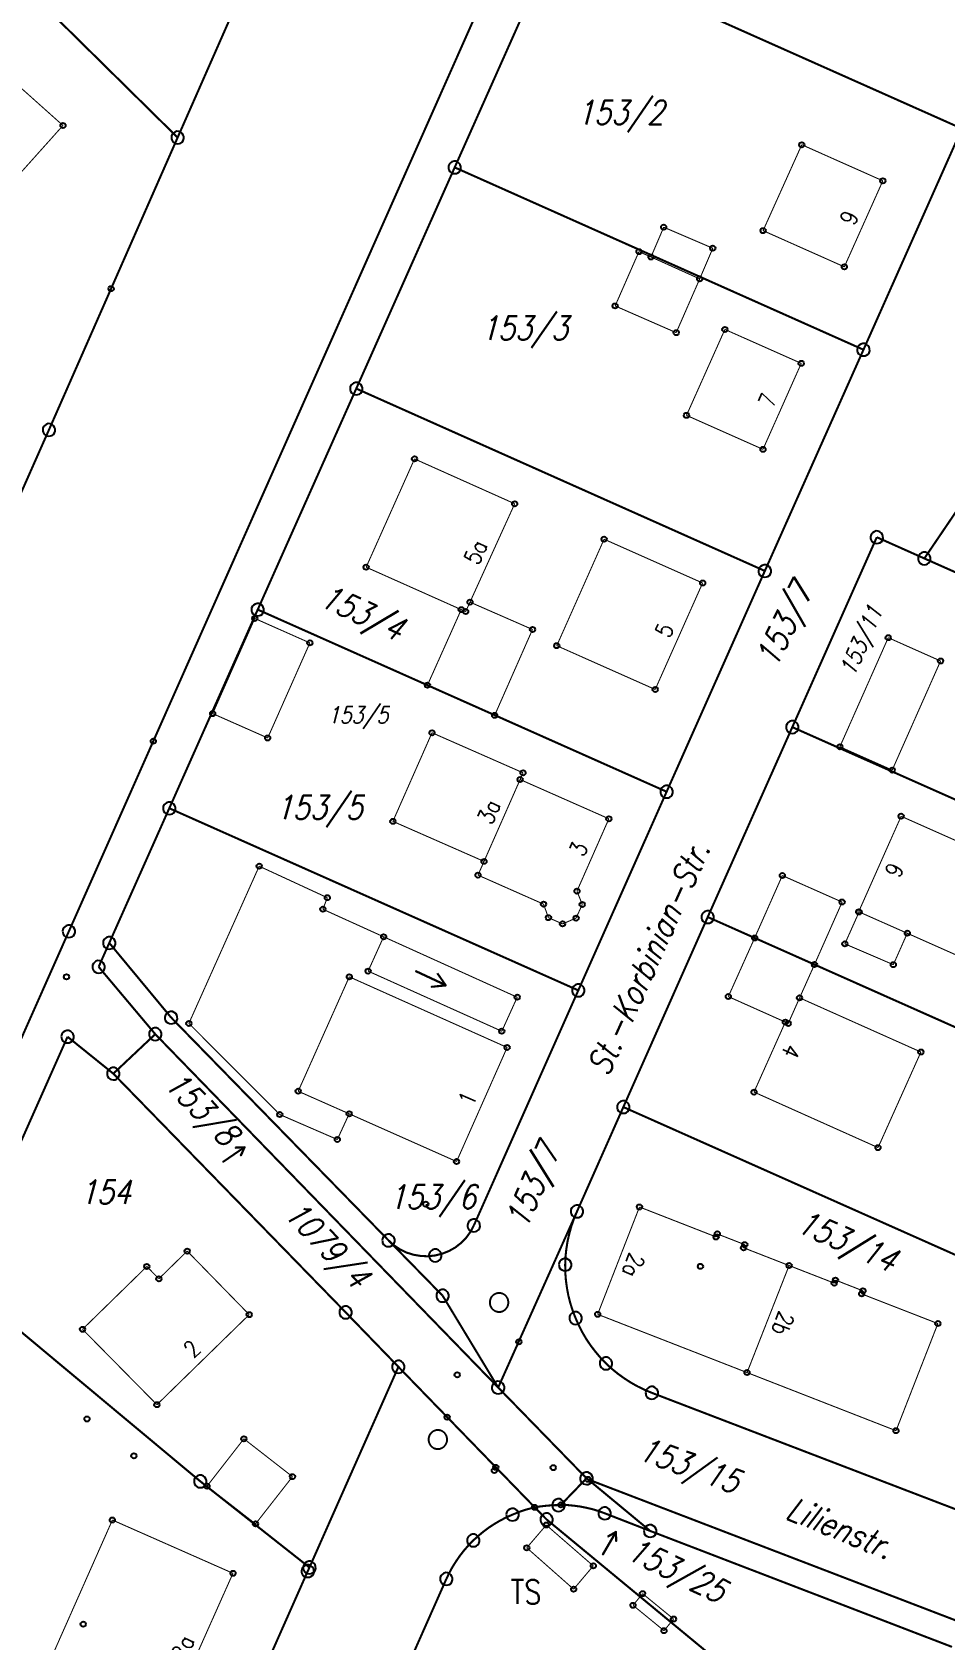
# Model space of a CAD drawing. Extents: x 4468056 to 4468688, y 5348625 to 5349303.
# Drawn here: x 4468263.9 to 4468351.7, y 5348818.6 to 5348973.2 of the extents above; entities that cross this region are included whole.
import ezdxf

# ---------------------------------------------------------------- set-up
doc = ezdxf.new("R2010")
doc.units = 0
doc.linetypes.add('PCMAP-LINIENTYP_046', pattern=[1, 0.35, -0.3, 0.35])
doc.layers.get('0').update_dxf_attribs({"linetype": 'CONTINUOUS'})
for name, color, linetype in [('B-T017-AMTL_PUNKTE_G-KOORDINATE', 216, 'CONTINUOUS'), ('B-T018-AMTL_PUNKTE_D-KOORDINATE', 216, 'CONTINUOUS'), ('B-T020-AMTL_FR-PFEIL', 7, 'CONTINUOUS'), ('B-T023-AMTL_PFEIL_FUER_TREPPEN_', 7, 'CONTINUOUS'), ('L-T034-AMTL_FLGR_ABGEM', 216, 'CONTINUOUS'), ('L-T044-AMTL_GEBAEUDELINIE', 136, 'CONTINUOUS'), ('L-T046-AMTL_ARK_PASS_DURCHF_DIA', 136, 'PCMAP-LINIENTYP_046'), ('L-T047-AMTL_GEB_-TREPPE_TG-ZUFA', 136, 'CONTINUOUS'), ('T-T004-HAUSNUMMER_GEBAEUDETEXT', 16, 'CONTINUOUS'), ('T-T018-FLURNUMMER', 7, 'CONTINUOUS'), ('T-T023-FLURNUMMERNTEXT_ZU_VERME', 7, 'CONTINUOUS'), ('T-T026-STRASSENNAMEN', 7, 'CONTINUOUS')]:
    doc.layers.add(name, color=color, linetype=linetype)
doc.styles.add('PCMAP-TEXTTYP_004', font='simplex')
doc.styles.add('PCMAP-TEXTTYP_018', font='simplex', dxfattribs={"oblique": 15})
doc.styles.add('PCMAP-TEXTTYP_023', font='simplex', dxfattribs={"oblique": 15})
doc.styles.add('PCMAP-TEXTTYP_026', font='simplex', dxfattribs={"oblique": 15})

# ---------------------------------------------------------------- blocks, each defined once
blk = doc.blocks.new('KREIS')
blk.add_circle((0, 0), 5)
blk = doc.blocks.new('SYM10')
for points in [[(2.507, 4.202), (0.958, 4.953), (-0.543, 5), (-2.185, 4.437), (-3.379, 3.608), (-4.249, 2.748), (-4.882, 1.357), (-5, 0.073)], [(-5, 0.073), (-4.953, -0.912)], [(2.493, -4.416), (3.726, -3.586), (4.455, -2.364), (5, -0.885), (4.933, 0.741), (4.464, 2.007), (3.69, 3.219), (2.507, 4.202)], [(-4.953, -0.912), (-4.698, -1.945), (-3.921, -3.398), (-2.642, -4.314), (-1.366, -4.81), (0.008, -5), (1.379, -4.834), (2.493, -4.416)]]:
    blk.add_lwpolyline(points)
blk = doc.blocks.new('SYM60')
blk.add_lwpolyline([(-8.077, 1.827), (-8.077, 1.808), (-5.038, 0.01), (-15, 0.01), (-15, -0.01), (-5.038, -0.01), (-8.077, -1.808), (-8.077, -1.827), (-5, 0), (-8.077, 1.827)])
blk = doc.blocks.new('SYM63')
blk.add_lwpolyline([(-8.767, 2.234), (-8.767, 2.216), (-5.036, 0.023), (-15, 0.023), (-15, 0.005), (-5.036, 0.005), (-8.767, -2.216), (-8.767, -2.234), (-5, 0.014), (-8.767, 2.234)])
blk = doc.blocks.new('SYM2')
blk.add_lwpolyline([(0.014, 4.998), (-0.117, 4.996), (-0.243, 4.989), (-0.382, 4.981), (-0.531, 4.968), (-0.714, 4.947), (-0.875, 4.92), (-1.102, 4.876), (-1.302, 4.825), (-1.487, 4.771), (-1.654, 4.716), (-1.834, 4.651), (-2.003, 4.578), (-2.165, 4.505), (-2.343, 4.418), (-2.504, 4.327), (-2.685, 4.218), (-2.853, 4.104), (-2.968, 4.022), (-3.116, 3.911), (-3.255, 3.794), (-3.4, 3.668), (-3.564, 3.506), (-3.668, 3.396), (-3.775, 3.276), (-3.892, 3.141), (-4.005, 2.993), (-4.092, 2.873), (-4.178, 2.747), (-4.263, 2.611), (-4.342, 2.479), (-4.433, 2.307), (-4.513, 2.143), (-4.573, 2.015), (-4.655, 1.824), (-4.705, 1.688), (-4.751, 1.551), (-4.801, 1.388), (-4.848, 1.224), (-4.892, 1.018), (-4.927, 0.84), (-4.96, 0.625), (-4.981, 0.404), (-4.995, 0.188), (-5, -0.038), (-4.993, -0.222), (-4.983, -0.4), (-4.958, -0.631), (-4.925, -0.85), (-4.881, -1.084), (-4.831, -1.284), (-4.768, -1.498), (-4.693, -1.722), (-4.609, -1.933), (-4.515, -2.145), (-4.412, -2.348), (-4.25, -2.632), (-4.114, -2.841), (-3.982, -3.019), (-3.846, -3.192), (-3.693, -3.366), (-3.541, -3.525), (-3.368, -3.689), (-3.225, -3.816), (-3.04, -3.97), (-2.846, -4.111), (-2.625, -4.256), (-2.428, -4.369), (-2.26, -4.459), (-2.057, -4.555), (-1.878, -4.634), (-1.637, -4.724), (-1.4, -4.797), (-1.201, -4.852), (-0.977, -4.904), (-0.722, -4.946), (-0.487, -4.975), (-0.272, -4.993), (0.015, -4.998), (0.278, -4.991), (0.537, -4.968), (0.762, -4.939), (1.011, -4.895), (1.231, -4.845), (1.493, -4.771), (1.722, -4.693), (1.935, -4.609), (2.165, -4.504), (2.357, -4.41), (2.577, -4.283), (2.756, -4.17), (2.925, -4.051), (3.067, -3.948), (3.212, -3.829), (3.384, -3.681), (3.519, -3.549), (3.651, -3.413), (3.793, -3.257), (3.94, -3.077), (4.069, -2.904), (4.191, -2.726), (4.317, -2.522), (4.435, -2.309), (4.536, -2.102), (4.62, -1.912), (4.698, -1.713), (4.759, -1.526), (4.813, -1.348), (4.86, -1.171), (4.901, -0.985), (4.935, -0.789), (4.963, -0.604), (4.983, -0.426), (4.993, -0.247), (5, -0.057), (4.998, 0.139), (4.988, 0.332), (4.974, 0.512), (4.951, 0.699), (4.916, 0.911), (4.871, 1.129), (4.817, 1.336), (4.752, 1.556), (4.693, 1.723), (4.613, 1.931), (4.535, 2.102), (4.435, 2.306), (4.336, 2.492), (4.24, 2.649), (4.123, 2.826), (3.994, 3.007), (3.874, 3.16), (3.712, 3.348), (3.541, 3.528), (3.359, 3.702), (3.195, 3.845), (3.022, 3.983), (2.859, 4.098), (2.675, 4.225), (2.493, 4.332), (2.322, 4.426), (2.148, 4.513), (1.966, 4.595), (1.762, 4.679), (1.582, 4.742), (1.368, 4.808), (1.162, 4.86), (0.981, 4.902), (0.785, 4.935), (0.54, 4.968), (0.32, 4.988), (0.128, 4.996), (0.014, 4.998)])

msp = doc.modelspace()

# ---------------------------------------------------------------- linework, layer by layer
at = {"layer": 'L-T034-AMTL_FLGR_ABGEM', "const_width": 0.2, "flags": 128}
for points in [[(4468267.48, 5348886.75), (4468390.89, 5349164.84)], [(4468243.47, 5348997.05), (4468277.93, 5348963.07)], [(4468277.93, 5348963.07), (4468289.74, 5348989.9)], [(4468314.03, 5348981.44), (4468304.56, 5348960.2)], [(4468314.03, 5348981.44), (4468353.31, 5348963.93)], [(4468353.31, 5348963.93), (4468343.85, 5348942.67)], [(4468265.56, 5348934.96), (4468277.93, 5348963.07)], [(4468304.56, 5348960.2), (4468295.1, 5348938.93)], [(4468304.56, 5348960.2), (4468343.85, 5348942.67)], [(4468363.94, 5348943.61), (4468349.7, 5348922.6)], [(4468343.85, 5348942.67), (4468334.37, 5348921.4)], [(4468295.1, 5348938.93), (4468285.63, 5348917.68)], [(4468295.1, 5348938.93), (4468334.37, 5348921.4)], [(4468250.99, 5348902.03), (4468265.56, 5348934.96)], [(4468345.13, 5348924.64), (4468337.01, 5348906.38)], [(4468345.13, 5348924.64), (4468349.7, 5348922.6)], [(4468390.78, 5348904.34), (4468349.7, 5348922.6)], [(4468334.37, 5348921.4), (4468324.93, 5348900.17)], [(4468285.63, 5348917.68), (4468277.13, 5348898.58)], [(4468285.63, 5348917.68), (4468324.93, 5348900.17)], [(4468328.88, 5348888.12), (4468337.01, 5348906.38)], [(4468382.67, 5348886.07), (4468337.01, 5348906.38)], [(4468324.93, 5348900.17), (4468316.44, 5348881.07)], [(4468277.13, 5348898.58), (4468271.36, 5348885.63)], [(4468277.13, 5348898.58), (4468316.44, 5348881.07)], [(4468320.77, 5348869.85), (4468328.88, 5348888.12)], [(4468374.54, 5348867.79), (4468328.88, 5348888.12)], [(4468267.48, 5348886.75), (4468151.35, 5348625.1)], [(4468271.36, 5348885.63), (4468270.34, 5348883.33)], [(4468271.36, 5348885.63), (4468277.31, 5348878.45)], [(4468275.78, 5348876.86), (4468270.34, 5348883.33)], [(4468316.44, 5348881.07), (4468306.4, 5348858.46)], [(4468277.31, 5348878.45), (4468298.2, 5348857.03)], [(4468275.78, 5348876.86), (4468271.75, 5348873.06)], [(4468275.78, 5348876.86), (4468308.74, 5348842.88)], [(4468256.95, 5348853.19), (4468267.35, 5348876.61)], [(4468271.75, 5348873.06), (4468267.35, 5348876.61)], [(4468271.75, 5348873.06), (4468294.08, 5348850.11)], [(4468316.32, 5348859.82), (4468320.77, 5348869.85)], [(4468366.41, 5348849.52), (4468320.77, 5348869.85)], [(4468308.74, 5348842.88), (4468316.32, 5348859.82)], [(4468315.18, 5348854.7), (4468315.21, 5348855.45), (4468315.29, 5348856.2), (4468315.41, 5348856.95), (4468315.58, 5348857.69), (4468315.78, 5348858.41), (4468316.03, 5348859.12), (4468316.32, 5348859.82)], [(4468306.4, 5348858.46), (4468306.07, 5348857.84), (4468305.66, 5348857.28), (4468305.17, 5348856.78), (4468304.62, 5348856.35), (4468304.02, 5348856.01), (4468303.37, 5348855.75), (4468302.69, 5348855.58)], [(4468303.4, 5348851.71), (4468298.2, 5348857.03)], [(4468298.2, 5348857.03), (4468298.72, 5348856.56), (4468299.3, 5348856.17), (4468299.93, 5348855.86), (4468300.6, 5348855.65), (4468301.29, 5348855.53), (4468301.99, 5348855.5), (4468302.69, 5348855.58)], [(4468315.18, 5348854.7), (4468315.19, 5348853.95), (4468315.25, 5348853.19), (4468315.35, 5348852.45), (4468315.49, 5348851.7), (4468315.68, 5348850.97), (4468315.91, 5348850.25), (4468316.18, 5348849.55)], [(4468256.95, 5348853.19), (4468280.11, 5348833.86)], [(4468308.74, 5348842.88), (4468303.4, 5348851.71)], [(4468294.08, 5348850.11), (4468299.15, 5348844.87)], [(4468319.1, 5348845.2), (4468318.58, 5348845.74), (4468318.09, 5348846.32), (4468317.63, 5348846.92), (4468317.21, 5348847.54), (4468316.83, 5348848.19), (4468316.49, 5348848.86), (4468316.18, 5348849.55)], [(4468290.6, 5348825.58), (4468299.15, 5348844.87)], [(4468299.15, 5348844.87), (4468312.25, 5348831.36)], [(4468319.1, 5348845.2), (4468319.65, 5348844.69), (4468320.24, 5348844.21), (4468320.85, 5348843.77), (4468321.48, 5348843.36), (4468322.14, 5348842.99), (4468322.81, 5348842.66), (4468323.51, 5348842.37)], [(4468317.23, 5348834.15), (4468308.74, 5348842.88)], [(4468357.44, 5348829.36), (4468323.51, 5348842.37)], [(4468290.6, 5348825.58), (4468280.11, 5348833.86)], [(4468317.23, 5348834.15), (4468314.77, 5348831.6)], [(4468317.37, 5348834.05), (4468317.23, 5348834.15)], [(4468317.37, 5348834.05), (4468323.35, 5348829.09)], [(4468317.37, 5348834.05), (4468353.39, 5348820.23)], [(4468306.35, 5348828.18), (4468306.83, 5348828.62), (4468307.33, 5348829.03), (4468307.85, 5348829.42), (4468308.39, 5348829.77), (4468308.95, 5348830.1), (4468309.53, 5348830.4), (4468310.12, 5348830.66)], [(4468310.12, 5348830.66), (4468310.42, 5348830.78), (4468310.71, 5348830.9), (4468311.02, 5348831.01), (4468311.32, 5348831.11), (4468311.63, 5348831.2), (4468311.94, 5348831.28), (4468312.25, 5348831.36)], [(4468314.54, 5348831.57), (4468314.21, 5348831.57), (4468313.88, 5348831.55), (4468313.55, 5348831.53), (4468313.23, 5348831.5), (4468312.9, 5348831.46), (4468312.57, 5348831.42), (4468312.25, 5348831.36)], [(4468313.4, 5348830.19), (4468312.25, 5348831.36)], [(4468314.54, 5348831.57), (4468314.57, 5348831.57), (4468314.61, 5348831.58), (4468314.64, 5348831.58), (4468314.67, 5348831.59), (4468314.7, 5348831.59), (4468314.74, 5348831.6), (4468314.77, 5348831.6)], [(4468318.98, 5348830.79), (4468318.4, 5348831), (4468317.81, 5348831.18), (4468317.21, 5348831.32), (4468316.61, 5348831.44), (4468316, 5348831.52), (4468315.39, 5348831.58), (4468314.77, 5348831.6)], [(4468323.35, 5348829.09), (4468318.98, 5348830.79)], [(4468368.61, 5348784.55), (4468313.4, 5348830.19)], [(4468352.36, 5348817.94), (4468323.35, 5348829.09)], [(4468306.35, 5348828.18), (4468305.9, 5348827.72), (4468305.47, 5348827.23), (4468305.07, 5348826.72), (4468304.7, 5348826.18), (4468304.35, 5348825.63), (4468304.04, 5348825.06), (4468303.76, 5348824.48)], [(4468290.44, 5348825.23), (4468270.11, 5348779.33)], [(4468279.93, 5348770.7), (4468303.76, 5348824.48)], [(4468290.44, 5348825.23), (4468290.6, 5348825.58)]]:
    msp.add_lwpolyline(points, dxfattribs=at)
at = {"layer": 'L-T044-AMTL_GEBAEUDELINIE', "const_width": 0.1, "flags": 128}
for points in [[(4468261.7, 5348968.89), (4468266.91, 5348964.23)], [(4468266.91, 5348964.23), (4468258.58, 5348954.92)], [(4468334.2, 5348954.12), (4468337.92, 5348962.38)], [(4468337.92, 5348962.38), (4468345.71, 5348958.91)], [(4468345.71, 5348958.91), (4468342.01, 5348950.64)], [(4468323.43, 5348951.59), (4468324.65, 5348954.45)], [(4468324.65, 5348954.45), (4468329.37, 5348952.43)], [(4468342.01, 5348950.64), (4468334.2, 5348954.12)], [(4468319.98, 5348946.88), (4468322.27, 5348952.1)], [(4468322.27, 5348952.1), (4468323.43, 5348951.59)], [(4468323.43, 5348951.59), (4468328.11, 5348949.48)], [(4468328.11, 5348949.48), (4468323.43, 5348951.59)], [(4468329.37, 5348952.43), (4468328.11, 5348949.48)], [(4468328.11, 5348949.48), (4468325.85, 5348944.31)], [(4468325.85, 5348944.31), (4468319.98, 5348946.88)], [(4468326.84, 5348936.36), (4468330.53, 5348944.62)], [(4468330.53, 5348944.62), (4468337.87, 5348941.36)], [(4468337.87, 5348941.36), (4468334.19, 5348933.09)], [(4468334.19, 5348933.09), (4468326.84, 5348936.36)], [(4468296.05, 5348921.76), (4468300.7, 5348932.17)], [(4468300.7, 5348932.17), (4468310.33, 5348927.86)], [(4468310.33, 5348927.86), (4468306.03, 5348918.4)], [(4468314.37, 5348914.21), (4468318.92, 5348924.45)], [(4468318.92, 5348924.45), (4468328.39, 5348920.24)], [(4468305.19, 5348917.68), (4468296.05, 5348921.76)], [(4468328.39, 5348920.24), (4468323.83, 5348910)], [(4468301.94, 5348910.41), (4468305.19, 5348917.68)], [(4468305.62, 5348917.49), (4468305.19, 5348917.68)], [(4468305.19, 5348917.68), (4468305.62, 5348917.49)], [(4468306.03, 5348918.4), (4468305.62, 5348917.49)], [(4468305.62, 5348917.49), (4468306.03, 5348918.4)], [(4468306.03, 5348918.4), (4468312.04, 5348915.77)], [(4468281.3, 5348907.68), (4468285.35, 5348916.83)], [(4468285.35, 5348916.83), (4468290.64, 5348914.48)], [(4468312.04, 5348915.77), (4468308.4, 5348907.51)], [(4468290.64, 5348914.48), (4468286.59, 5348905.34)], [(4468323.83, 5348910), (4468314.37, 5348914.21)], [(4468341.58, 5348904.49), (4468346.23, 5348914.98)], [(4468346.23, 5348914.98), (4468351.26, 5348912.74)], [(4468351.26, 5348912.74), (4468346.61, 5348902.25)], [(4468308.4, 5348907.51), (4468301.94, 5348910.41)], [(4468286.59, 5348905.34), (4468281.3, 5348907.68)], [(4468298.62, 5348897.32), (4468302.38, 5348905.84)], [(4468302.38, 5348905.84), (4468311.13, 5348901.99)], [(4468346.61, 5348902.25), (4468341.58, 5348904.49)], [(4468311.13, 5348901.99), (4468310.85, 5348901.34)], [(4468310.85, 5348901.34), (4468307.38, 5348893.47)], [(4468307.38, 5348893.47), (4468310.85, 5348901.34)], [(4468310.85, 5348901.34), (4468319.38, 5348897.57)], [(4468307.38, 5348893.47), (4468298.62, 5348897.32)], [(4468319.38, 5348897.57), (4468316.31, 5348890.61)], [(4468343.39, 5348888.63), (4468347.47, 5348897.81)], [(4468347.47, 5348897.81), (4468363.98, 5348890.47)], [(4468306.8, 5348892.15), (4468307.38, 5348893.47)], [(4468313.1, 5348889.36), (4468306.8, 5348892.15)], [(4468333.39, 5348886.11), (4468336.05, 5348892.11)], [(4468336.05, 5348892.11), (4468341.8, 5348889.56)], [(4468313.57, 5348888.06), (4468313.1, 5348889.36)], [(4468316.82, 5348889.33), (4468316.23, 5348888.02)], [(4468316.31, 5348890.61), (4468316.82, 5348889.33)], [(4468341.8, 5348889.56), (4468339.14, 5348883.55)], [(4468314.93, 5348887.46), (4468313.57, 5348888.06)], [(4468316.23, 5348888.02), (4468314.93, 5348887.46)], [(4468342.06, 5348885.54), (4468343.43, 5348888.61)], [(4468343.43, 5348888.61), (4468343.39, 5348888.63)], [(4468348.06, 5348886.56), (4468343.43, 5348888.61)], [(4468343.43, 5348888.61), (4468348.06, 5348886.56)], [(4468330.86, 5348880.47), (4468333.39, 5348886.11)], [(4468339.14, 5348883.55), (4468333.39, 5348886.11)], [(4468333.39, 5348886.11), (4468339.14, 5348883.55)], [(4468348.06, 5348886.56), (4468346.72, 5348883.54)], [(4468359.9, 5348881.3), (4468348.06, 5348886.56)], [(4468346.72, 5348883.54), (4468342.06, 5348885.54)], [(4468339.14, 5348883.55), (4468337.71, 5348880.35)], [(4468289.52, 5348871.37), (4468294.43, 5348882.37)], [(4468294.43, 5348882.37), (4468309.6, 5348875.58)], [(4468336.34, 5348878.02), (4468330.86, 5348880.47)], [(4468337.71, 5348880.35), (4468336.62, 5348877.89)], [(4468336.62, 5348877.89), (4468337.71, 5348880.35)], [(4468337.71, 5348880.35), (4468349.37, 5348875.14)], [(4468333.33, 5348871.29), (4468336.34, 5348878.02)], [(4468336.62, 5348877.89), (4468336.34, 5348878.02)], [(4468336.34, 5348878.02), (4468336.62, 5348877.89)], [(4468309.6, 5348875.58), (4468304.74, 5348864.61)], [(4468349.37, 5348875.14), (4468345.25, 5348865.95)], [(4468294.42, 5348869.2), (4468289.52, 5348871.37)], [(4468345.25, 5348865.95), (4468333.33, 5348871.29)], [(4468304.74, 5348864.61), (4468294.42, 5348869.2)], [(4468318.3, 5348849.92), (4468322.32, 5348860.24)], [(4468322.32, 5348860.24), (4468329.69, 5348857.36)], [(4468329.69, 5348857.36), (4468329.8, 5348857.65)], [(4468329.8, 5348857.65), (4468332.44, 5348856.62)], [(4468276.13, 5348853.34), (4468278.85, 5348856)], [(4468278.85, 5348856), (4468284.81, 5348849.89)], [(4468332.44, 5348856.62), (4468332.32, 5348856.32)], [(4468332.32, 5348856.32), (4468336.7, 5348854.61)], [(4468268.79, 5348848.48), (4468274.97, 5348854.52)], [(4468274.97, 5348854.52), (4468276.13, 5348853.34)], [(4468336.7, 5348854.61), (4468332.66, 5348844.32)], [(4468332.66, 5348844.32), (4468336.7, 5348854.61)], [(4468336.7, 5348854.61), (4468341.04, 5348852.92)], [(4468341.04, 5348852.92), (4468341.16, 5348853.21)], [(4468341.16, 5348853.21), (4468343.8, 5348852.18)], [(4468343.8, 5348852.18), (4468343.68, 5348851.88)], [(4468343.68, 5348851.88), (4468351, 5348849.03)], [(4468284.81, 5348849.89), (4468275.94, 5348841.23)], [(4468332.66, 5348844.32), (4468318.3, 5348849.92)], [(4468351, 5348849.03), (4468346.98, 5348838.73)], [(4468275.94, 5348841.23), (4468268.79, 5348848.48)], [(4468346.98, 5348838.73), (4468332.66, 5348844.32)], [(4468280.76, 5348833.4), (4468284.3, 5348837.95)], [(4468284.3, 5348837.95), (4468288.97, 5348834.31)], [(4468288.97, 5348834.31), (4468285.42, 5348829.77)], [(4468285.42, 5348829.77), (4468280.76, 5348833.4)], [(4468262.57, 5348809.62), (4468271.66, 5348830.14)], [(4468271.66, 5348830.14), (4468283.25, 5348825.02)], [(4468311.49, 5348827.47), (4468313.36, 5348829.66)], [(4468313.36, 5348829.66), (4468317.88, 5348825.73)], [(4468315.99, 5348823.49), (4468311.49, 5348827.47)], [(4468283.25, 5348825.02), (4468276.43, 5348809.71)], [(4468317.88, 5348825.73), (4468315.99, 5348823.49)], [(4468321.7, 5348821.94), (4468322.62, 5348823.06)], [(4468322.62, 5348823.06), (4468325.6, 5348820.62)], [(4468324.68, 5348819.5), (4468321.7, 5348821.94)], [(4468325.6, 5348820.62), (4468324.68, 5348819.5)]]:
    msp.add_lwpolyline(points, dxfattribs=at)
at = {"layer": 'L-T046-AMTL_ARK_PASS_DURCHF_DIA', "const_width": 0.1, "flags": 128}
for points in [[(4468285.77, 5348893.01), (4468279.01, 5348877.89)], [(4468285.77, 5348893.01), (4468292.32, 5348889.98)], [(4468292.32, 5348889.98), (4468291.89, 5348888.87)], [(4468291.89, 5348888.87), (4468297.73, 5348886.22)], [(4468287.75, 5348869.13), (4468279.01, 5348877.89)], [(4468293.28, 5348866.73), (4468287.75, 5348869.13)], [(4468293.28, 5348866.73), (4468294.42, 5348869.2)]]:
    msp.add_lwpolyline(points, dxfattribs=at)
at = {"layer": 'L-T047-AMTL_GEB_-TREPPE_TG-ZUFA', "const_width": 0.1, "flags": 128}
for points in [[(4468297.73, 5348886.22), (4468296.24, 5348882.92)], [(4468310.57, 5348880.41), (4468297.73, 5348886.22)], [(4468309.09, 5348877.14), (4468296.24, 5348882.92)], [(4468310.57, 5348880.41), (4468309.09, 5348877.14)]]:
    msp.add_lwpolyline(points, dxfattribs=at)

# ---------------------------------------------------------------- block references
at = {"layer": 'B-T017-AMTL_PUNKTE_G-KOORDINATE'}
for name, p, xscale, yscale, zscale in [('KREIS', (4468266.91, 5348964.23), 0.05, 0.05, 0.05), ('SYM10', (4468277.93, 5348963.07), 0.12, 0.12, 0.12), ('SYM10', (4468304.56, 5348960.2), 0.12, 0.12, 0.12), ('KREIS', (4468271.54, 5348948.54), 0.05, 0.05, 0.05), ('SYM10', (4468343.85, 5348942.67), 0.12, 0.12, 0.12), ('SYM10', (4468295.1, 5348938.93), 0.12, 0.12, 0.12), ('SYM10', (4468265.56, 5348934.96), 0.12, 0.12, 0.12), ('SYM10', (4468345.13, 5348924.64), 0.12, 0.12, 0.12), ('SYM10', (4468349.7, 5348922.6), 0.12, 0.12, 0.12), ('SYM10', (4468334.37, 5348921.4), 0.12, 0.12, 0.12), ('SYM10', (4468285.63, 5348917.68), 0.12, 0.12, 0.12), ('KREIS', (4468285.35, 5348916.83), 0.05, 0.05, 0.05), ('KREIS', (4468281.3, 5348907.68), 0.05, 0.05, 0.05), ('SYM10', (4468337.01, 5348906.38), 0.12, 0.12, 0.12), ('KREIS', (4468275.59, 5348905.03), 0.05, 0.05, 0.05), ('SYM10', (4468324.93, 5348900.17), 0.12, 0.12, 0.12), ('SYM10', (4468277.13, 5348898.58), 0.12, 0.12, 0.12), ('KREIS', (4468298.62, 5348897.32), 0.05, 0.05, 0.05), ('KREIS', (4468319.38, 5348897.57), 0.05, 0.05, 0.05), ('KREIS', (4468307.38, 5348893.47), 0.05, 0.05, 0.05), ('KREIS', (4468316.31, 5348890.61), 0.05, 0.05, 0.05), ('KREIS', (4468316.82, 5348889.33), 0.05, 0.05, 0.05), ('KREIS', (4468313.57, 5348888.06), 0.05, 0.05, 0.05), ('KREIS', (4468314.93, 5348887.46), 0.05, 0.05, 0.05), ('KREIS', (4468316.23, 5348888.02), 0.05, 0.05, 0.05), ('SYM10', (4468328.88, 5348888.12), 0.12, 0.12, 0.12), ('SYM10', (4468267.48, 5348886.75), 0.12, 0.12, 0.12), ('SYM10', (4468271.36, 5348885.63), 0.12, 0.12, 0.12), ('SYM10', (4468270.34, 5348883.33), 0.12, 0.12, 0.12), ('KREIS', (4468267.25, 5348882.37), 0.05, 0.05, 0.05), ('KREIS', (4468294.43, 5348882.37), 0.05, 0.05, 0.05), ('SYM10', (4468316.44, 5348881.07), 0.12, 0.12, 0.12), ('SYM10', (4468277.31, 5348878.45), 0.12, 0.12, 0.12), ('SYM10', (4468267.35, 5348876.61), 0.12, 0.12, 0.12), ('SYM10', (4468275.78, 5348876.86), 0.12, 0.12, 0.12), ('KREIS', (4468309.6, 5348875.58), 0.05, 0.05, 0.05), ('SYM10', (4468271.75, 5348873.06), 0.12, 0.12, 0.12), ('SYM10', (4468320.77, 5348869.85), 0.12, 0.12, 0.12), ('KREIS', (4468304.74, 5348864.61), 0.05, 0.05, 0.05), ('KREIS', (4468301.78, 5348860.52), 0.05, 0.05, 0.05), ('SYM10', (4468316.32, 5348859.82), 0.12, 0.12, 0.12), ('SYM10', (4468306.4, 5348858.46), 0.12, 0.12, 0.12), ('SYM10', (4468298.2, 5348857.03), 0.12, 0.12, 0.12), ('SYM10', (4468302.69, 5348855.58), 0.12, 0.12, 0.12), ('SYM10', (4468315.18, 5348854.7), 0.12, 0.12, 0.12), ('KREIS', (4468328.18, 5348854.53), 0.05, 0.05, 0.05), ('SYM10', (4468303.4, 5348851.71), 0.12, 0.12, 0.12), ('SYM10', (4468294.08, 5348850.11), 0.12, 0.12, 0.12), ('SYM2', (4468308.83, 5348851.06), 0.18, 0.18, 0.18), ('SYM10', (4468316.18, 5348849.55), 0.12, 0.12, 0.12), ('KREIS', (4468268.79, 5348848.48), 0.05, 0.05, 0.05), ('KREIS', (4468310.73, 5348847.28), 0.05, 0.05, 0.05), ('SYM10', (4468299.15, 5348844.87), 0.12, 0.12, 0.12), ('KREIS', (4468304.8, 5348844.11), 0.05, 0.05, 0.05), ('SYM10', (4468319.1, 5348845.2), 0.12, 0.12, 0.12), ('SYM10', (4468308.74, 5348842.88), 0.12, 0.12, 0.12), ('SYM10', (4468323.51, 5348842.37), 0.12, 0.12, 0.12), ('KREIS', (4468275.94, 5348841.23), 0.05, 0.05, 0.05), ('KREIS', (4468269.22, 5348839.86), 0.05, 0.05, 0.05), ('KREIS', (4468303.83, 5348840.04), 0.05, 0.05, 0.05), ('SYM2', (4468302.94, 5348837.88), 0.18, 0.18, 0.18), ('KREIS', (4468273.73, 5348836.32), 0.05, 0.05, 0.05), ('KREIS', (4468308.37, 5348834.9), 0.05, 0.05, 0.05), ('KREIS', (4468308.51, 5348835.21), 0.05, 0.05, 0.05), ('KREIS', (4468314.03, 5348835.18), 0.05, 0.05, 0.05), ('SYM10', (4468280.11, 5348833.86), 0.12, 0.12, 0.12), ('KREIS', (4468280.76, 5348833.4), 0.05, 0.05, 0.05), ('KREIS', (4468288.97, 5348834.31), 0.05, 0.05, 0.05), ('SYM10', (4468317.23, 5348834.15), 0.12, 0.12, 0.12), ('KREIS', (4468317.37, 5348834.05), 0.05, 0.05, 0.05), ('SYM10', (4468314.54, 5348831.57), 0.12, 0.12, 0.12), ('SYM10', (4468310.12, 5348830.66), 0.12, 0.12, 0.12), ('KREIS', (4468312.25, 5348831.36), 0.05, 0.05, 0.05), ('SYM10', (4468313.4, 5348830.19), 0.12, 0.12, 0.12), ('KREIS', (4468314.77, 5348831.6), 0.05, 0.05, 0.05), ('SYM10', (4468318.98, 5348830.79), 0.12, 0.12, 0.12), ('KREIS', (4468271.66, 5348830.14), 0.05, 0.05, 0.05), ('KREIS', (4468285.42, 5348829.77), 0.05, 0.05, 0.05), ('SYM10', (4468323.35, 5348829.09), 0.12, 0.12, 0.12), ('SYM10', (4468306.35, 5348828.18), 0.12, 0.12, 0.12), ('SYM10', (4468290.44, 5348825.23), 0.12, 0.12, 0.12), ('SYM10', (4468290.6, 5348825.58), 0.12, 0.12, 0.12), ('KREIS', (4468283.25, 5348825.02), 0.05, 0.05, 0.05), ('SYM10', (4468303.76, 5348824.48), 0.12, 0.12, 0.12), ('KREIS', (4468268.86, 5348820.12), 0.05, 0.05, 0.05)]:
    msp.add_blockref(name, p, dxfattribs=dict(at, xscale=xscale, yscale=yscale, zscale=zscale))
at = {"layer": 'B-T018-AMTL_PUNKTE_D-KOORDINATE', "xscale": 0.05, "yscale": 0.05, "zscale": 0.05}
for p in [(4468337.92, 5348962.38), (4468345.71, 5348958.91), (4468324.65, 5348954.45), (4468334.2, 5348954.12), (4468329.37, 5348952.43), (4468322.27, 5348952.1), (4468323.43, 5348951.59), (4468328.11, 5348949.48), (4468342.01, 5348950.64), (4468319.98, 5348946.88), (4468330.53, 5348944.62), (4468325.85, 5348944.31), (4468337.87, 5348941.36), (4468326.84, 5348936.36), (4468334.19, 5348933.09), (4468300.7, 5348932.17), (4468310.33, 5348927.86), (4468318.92, 5348924.45), (4468296.05, 5348921.76), (4468328.39, 5348920.24), (4468306.03, 5348918.4), (4468305.19, 5348917.68), (4468305.62, 5348917.49), (4468312.04, 5348915.77), (4468290.64, 5348914.48), (4468314.37, 5348914.21), (4468346.23, 5348914.98), (4468351.26, 5348912.74), (4468301.94, 5348910.41), (4468323.83, 5348910), (4468308.4, 5348907.51), (4468286.59, 5348905.34), (4468302.38, 5348905.84), (4468341.58, 5348904.49), (4468310.85, 5348901.34), (4468311.13, 5348901.99), (4468346.61, 5348902.25), (4468347.47, 5348897.81), (4468285.77, 5348893.01), (4468306.8, 5348892.15), (4468336.05, 5348892.11), (4468292.32, 5348889.98), (4468313.1, 5348889.36), (4468341.8, 5348889.56), (4468291.89, 5348888.87), (4468343.39, 5348888.63), (4468343.43, 5348888.61), (4468297.73, 5348886.22), (4468333.39, 5348886.11), (4468348.06, 5348886.56), (4468342.06, 5348885.54), (4468296.24, 5348882.92), (4468339.14, 5348883.55), (4468346.72, 5348883.54), (4468310.57, 5348880.41), (4468330.86, 5348880.47), (4468337.71, 5348880.35), (4468279.01, 5348877.89), (4468309.09, 5348877.14), (4468336.34, 5348878.02), (4468336.62, 5348877.89), (4468349.37, 5348875.14), (4468289.52, 5348871.37), (4468333.33, 5348871.29), (4468287.75, 5348869.13), (4468294.42, 5348869.2), (4468293.28, 5348866.73), (4468345.25, 5348865.95), (4468322.32, 5348860.24), (4468329.69, 5348857.36), (4468329.8, 5348857.65), (4468332.44, 5348856.62), (4468278.85, 5348856), (4468332.32, 5348856.32), (4468274.97, 5348854.52), (4468336.7, 5348854.61), (4468276.13, 5348853.34), (4468341.04, 5348852.92), (4468341.16, 5348853.21), (4468343.68, 5348851.88), (4468343.8, 5348852.18), (4468284.81, 5348849.89), (4468318.3, 5348849.92), (4468351, 5348849.03), (4468332.66, 5348844.32), (4468284.3, 5348837.95), (4468346.98, 5348838.73), (4468313.36, 5348829.66), (4468311.49, 5348827.47), (4468317.88, 5348825.73), (4468315.99, 5348823.49), (4468322.62, 5348823.06), (4468321.7, 5348821.94), (4468324.68, 5348819.5), (4468325.6, 5348820.62)]:
    msp.add_blockref('KREIS', p, dxfattribs=at)
at = {"layer": 'B-T020-AMTL_FR-PFEIL', "xscale": 0.25, "yscale": 0.25, "zscale": 0.25}
for p, rotation in [((4468285.41, 5348866.71), 34.38), ((4468320.7, 5348830.07), 59.49)]:
    msp.add_blockref('SYM60', p, dxfattribs=dict(at, rotation=rotation))
at = {"layer": 'B-T023-AMTL_PFEIL_FUER_TREPPEN_', "xscale": 0.32, "yscale": 0.32, "zscale": 0.32, "rotation": 334.95}
msp.add_blockref('SYM63', (4468305.16, 5348880.87), dxfattribs=at)

# ---------------------------------------------------------------- texts
at = {"layer": 'T-T004-HAUSNUMMER_GEBAEUDETEXT', "style": 'PCMAP-TEXTTYP_004', "width": 0.833333}
for s, rotation, p in [('9', 65.8901, (4468342.97, 5348954.51)), ('7', 66.0047, (4468335.14, 5348936.96)), ('5a', 65.5464, (4468306.84, 5348921.86)), ('5', 66.0047, (4468325.22, 5348914.85)), ('3a', 66.2339, (4468308.13, 5348896.9)), ('3', 66.1766, (4468316.96, 5348893.82)), ('6', 246.0281, (4468346.32, 5348893.49)), ('4', 244.1946, (4468336.41, 5348876.06)), ('1', 66.1193, (4468306.29, 5348869.83)), ('2a', 248.721, (4468321.4, 5348855.95)), ('2b', 248.5491, (4468335.77, 5348850.34)), ('2', 44.2896, (4468279.45, 5348845.64)), ('2a', 66.0047, (4468278.71, 5348816.54))]:
    msp.add_text(s, height=1.6, rotation=rotation, dxfattribs=at).set_placement(p)
msp.add_text('TS', height=2.3, dxfattribs=at).set_placement((4468309.94, 5348822.08))
at = {"layer": 'T-T018-FLURNUMMER', "style": 'PCMAP-TEXTTYP_018', "oblique": 15, "width": 0.833333}
for s, p in [('153/2', (4468316.3, 5348964.34)), ('153/3', (4468307.06, 5348943.61)), ('153/5', (4468287.34, 5348897.52)), ('154', (4468268.51, 5348860.53)), ('153/6', (4468298.22, 5348860.07))]:
    msp.add_text(s, height=2.3, dxfattribs=at).set_placement(p)
for s, rotation, p in [('153/4', 335.123, (4468291.39, 5348918.14)), ('153/8', 314.2674, (4468276.52, 5348871.95)), ('153/7', 66.635, (4468311.42, 5348857.98)), ('1079/4', 313.5225, (4468288.04, 5348859.51)), ('153/14', 336.2116, (4468337.24, 5348857.96)), ('153/15', 340.2223, (4468322.01, 5348836.04)), ('153/25', 333.9198, (4468320.9, 5348826.51))]:
    msp.add_text(s, height=2.3, rotation=rotation, dxfattribs=at).set_placement(p)
at = {"layer": 'T-T023-FLURNUMMERNTEXT_ZU_VERME', "style": 'PCMAP-TEXTTYP_023', "oblique": 15, "width": 0.833333}
for s, height, rotation, p in [('153/7', 2.3, 64.2859, (4468335.42, 5348911.94)), ('153/11', 1.6, 66.2912, (4468342.94, 5348911.16))]:
    msp.add_text(s, height=height, rotation=rotation, dxfattribs=at).set_placement(p)
msp.add_text('153/5', height=1.6, dxfattribs=at).set_placement((4468292.35, 5348906.76))
at = {"layer": 'T-T026-STRASSENNAMEN', "style": 'PCMAP-TEXTTYP_026', "oblique": 15, "width": 0.833333}
for s, rotation, p in [('St.-Korbinian-Str.', 65.8901, (4468319.29, 5348872.69)), ('Lilienstr.', 337.8159, (4468336.22, 5348830.35))]:
    msp.add_text(s, height=2.3, rotation=rotation, dxfattribs=at).set_placement(p)

doc.saveas('drawing.dxf')
